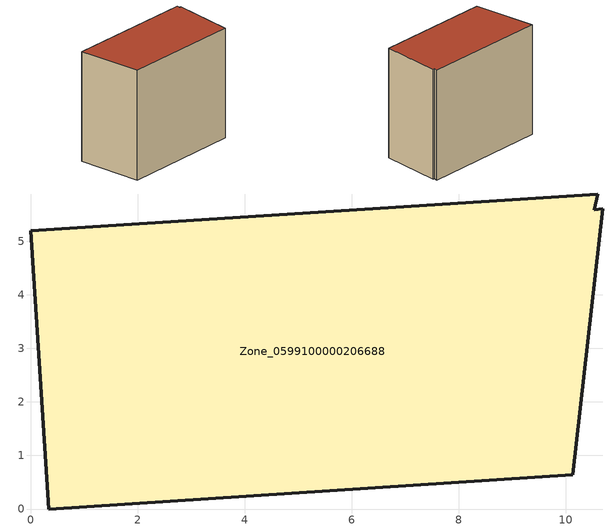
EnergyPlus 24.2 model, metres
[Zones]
Zone_0599100000206688
 floor ground (C_G): 10.69,5.61 10.13,0.64 0.34,0 0,5.2 10.59,5.89 10.53,5.59 z0
 wall outside (C_F): 0.34,0 10.13,0.64 10.69,5.61 10.53,5.59 10.59,5.89 0,5.2 0.34,0 z0:8.6
 roof outside (C_R): 10.13,0.64 10.69,5.61 10.53,5.59 10.59,5.89 0,5.2 0.34,0 z8.6
[BUILDING]
Pand.0599100000206688: North Axis=0; Terrain=City; Loads Convergence Tolerance Value=0.04; Temperature Convergence Tolerance Value=0.4; Solar Distribution=FullExterior; Maximum Number of Warmup Days=25; Minimum Number of Warmup Days=1
[Site:Location]
Rotterdam.The.Hague.AP_ZH_NLD Design_Conditions: Latitude=51.96; Longitude=4.45; Time Zone=1; Elevation=-4.5
[SITE:GROUNDTEMPERATURE:BUILDINGSURFACE]
18, 18, 18, 18, 18, 18, 18, 18, 18, 18, 18, 18
[MATERIAL] Thermal Absorptance=0.9; Solar Absorptance=0.7; Visible Absorptance=0.7
Name | Roughness | Thickness | Conductivity | Density | Specific Heat
G.TC.1992-2005 | MediumSmooth | 0.15 | 0.06 | 540 | 1210
F.TC.1992-2005 | Rough | 0.3 | 0.12 | 1920 | 840
R.TC.1992-2005 | MediumRough | 0.2 | 0.08 | 1500 | 1000
[CONSTRUCTION]
C_G: G.TC.1992-2005
C_F: F.TC.1992-2005
C_R: R.TC.1992-2005
[ZONE]
Zone_0599100000206688: Type=1; Multiplier=1; Ceiling Height=Autocalculate; Volume=Autocalculate; Floor Area=autocalculate; Part of Total Floor Area=Yes
[ZONEINFILTRATION:DESIGNFLOWRATE]
Infil_Zone_0599100000206688: Zone or ZoneList or Space or SpaceList=Zone_0599100000206688; Schedule=AlwaysOn; Design Flow Rate Calculation Method=Flow/Area; Flow Rate per Floor Area=0.0015; Constant Term Coefficient=1; Temperature Term Coefficient=0; Velocity Term Coefficient=0; Velocity Squared Term Coefficient=0
[HVACTEMPLATE:ZONE:IDEALLOADSAIRSYSTEM]
Zone_0599100000206688: Maximum Heating Supply Air Temperature=50; Minimum Cooling Supply Air Temperature=13; Maximum Heating Supply Air Humidity Ratio=0.0156; Minimum Cooling Supply Air Humidity Ratio=0.0077; Heating Limit=NoLimit; Cooling Limit=NoLimit; Dehumidification Control Type=ConstantSensibleHeatRatio; Cooling Sensible Heat Ratio=0.7; Dehumidification Setpoint=60; Humidification Control Type=None; Humidification Setpoint=30; Outdoor Air Method=None; Outdoor Air Flow Rate per Person=0.00944; Outdoor Air Flow Rate per Zone Floor Area=0; Outdoor Air Flow Rate per Zone=0; Demand Controlled Ventilation Type=None; Outdoor Air Economizer Type=NoEconomizer; Heat Recovery Type=None; Sensible Heat Recovery Effectiveness=0.7; Latent Heat Recovery Effectiveness=0.65
[ZONECONTROL:THERMOSTAT]
ThermostatControl_Zone_0599100000206688: Zone or ZoneList=Zone_0599100000206688; Control Type Schedule=DualSetpointControlType; Control 1=Thermostat_Zone_0599100000206688; Temperature Difference Between Cutout And Setpoint=0
[THERMOSTATSETPOINT:DUALSETPOINT]
Thermostat_Zone_0599100000206688: Heating Setpoint Temperature Schedule=HeatingSetpoint_Zone_0599100000206688; Cooling Setpoint Temperature Schedule=CoolingSetpoint_Zone_0599100000206688
[SCHEDULE:COMPACT]
HeatingSetpoint_Zone_0599100000206688: Through: 12/31, For: AllDays, Until: 24:00, 21
CoolingSetpoint_Zone_0599100000206688: Through: 12/31, For: AllDays, Until: 24:00, 24
DualSetpointControlType: Through: 12/31, For: AllDays, Until: 24:00, 4
AlwaysOn: Through: 12/31, For: AllDays, Until: 24:00, 1
